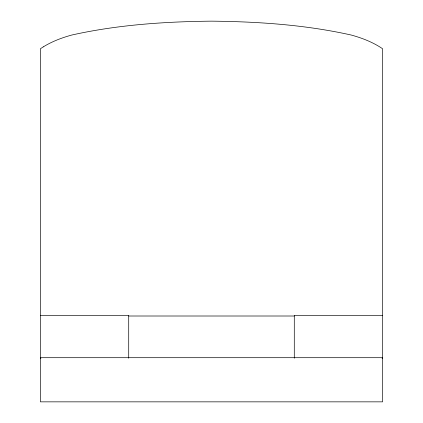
<?xml version="1.0" encoding="UTF-8"?>
<svg xmlns="http://www.w3.org/2000/svg" width="423" height="423" viewBox="0 0 423 423"><rect width="100%" height="100%" fill="white"/><g stroke="black" fill="none" stroke-linecap="round" stroke-linejoin="round"><path stroke-width="0.63" d="M382.122 358.53L382.588 357.546M40.412 315.405L128.714 315.405L128.714 358.228M382.588 315.405L294.286 315.405L294.286 358.228M128.714 316.007L294.286 316.007M40.412 357.699L382.588 357.699M40.412 357.546L40.878 358.53M43.246 46.89L40.412 48.745L40.412 401.85L382.588 401.85L382.588 48.745C373.091 42.284 362.257 38.049 351.217 35.035C305.454 24.798 258.3 21.636 211.5 21.15C164.7 21.636 117.546 24.798 71.783 35.035C61.821 37.747 52.066 41.47 43.246 46.89"/></g></svg>
